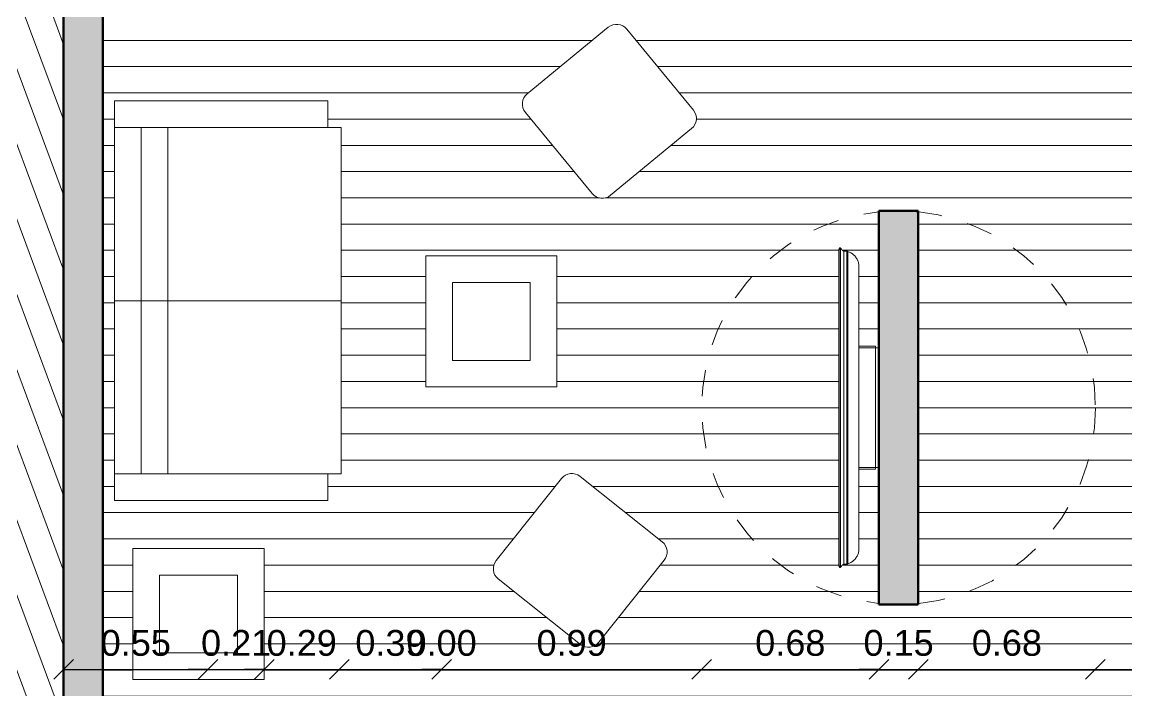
# Model space of a CAD drawing. Header units: metres. Extents: x 11 to 152, y 1 to 34.
# Drawn here: x 34.467 to 38.676, y 16.039 to 18.588 of the extents above; entities that cross this region are included whole.
import ezdxf

# ---------------------------------------------------------------- set-up
doc = ezdxf.new("R2010")
doc.units = ezdxf.units.M
doc.linetypes.add('Hidden', pattern=[0.0045, 0.0025, -0.002])
for name, color, linetype, lineweight in [('A-ANNO-DIMS', 211, 'Continuous', 9), ('A-DETL-HDLN', 90, 'Hidden', 9), ('A-DETL-THIN', 151, 'Continuous', 9), ('A-FLOR-PATT', 8, 'Continuous', 9), ('A-WALL-1', 113, 'Continuous', 50), ('A-WALL-PATT-1', 111, 'Continuous', 9), ('G-IMPT', 8, 'Continuous', 9), ('I-FURN', 30, 'Continuous', 9), ('Q-SPCQ', 91, 'Continuous', 9)]:
    doc.layers.add(name, color=color, linetype=linetype, lineweight=lineweight)
doc.styles.add('Arial_1', font='Arial.ttf', dxfattribs={"height": 0.098353})
doc.dimstyles.new('Cota_1_25', dxfattribs={"dimscale": 0.3048, "dimtxt": 0.1, "dimasz": 0.246063, "dimexe": 0, "dimexo": 0.0625, "dimgap": 0.164042, "dimtad": 1, "dimrnd": 0.01, "dimzin": 0, "dimdsep": 46, "dimtxsty": 'Arial_1', "dimblk1": 'OBLIQUE', "dimblk2": 'OBLIQUE', "dimsah": 1, "dimcen": 0.09, "dimazin": 0, "dimtfac": 1, "dimtdec": 4, "dimtix": 1, "dimtmove": 0, "dimatfit": 3, "dimfxl": 0, "dimfxlon": 1, "dimtvp": 1, "dimtolj": 1, "dimtzin": 0, "dimarcsym": 2})

# ---------------------------------------------------------------- blocks, each defined once
blk = doc.blocks.new('Couch02 - 12ZCOU02_dwg-732663-1 Piso')
at = {"layer": 'G-IMPT'}
for p, q in [((0, 0.6604), (0, 0.762)), ((0, 0.762), (0.8128, 0.762)), ((0, 0.762), (0, 0.6604)), ((0, 0.762), (0.8128, 0.762)), ((0.8128, 0.6604), (0.8128, 0.762)), ((0.8128, 0.762), (0.8128, 0.6604)), ((0, 0), (0, 0.6604)), ((0, 0.6604), (0.1016, 0.6604)), ((0, 0.6604), (0, -0.6604)), ((0.1016, 0.6604), (0, 0.6604)), ((0.1016, 0), (0.1016, 0.6604)), ((0.1016, 0), (0.1016, 0.6604)), ((0.1016, 0.6604), (0.1577, 0.6604)), ((0.1016, 0.6604), (0.1577, 0.6604)), ((0.1577, 0.6604), (0.8128, 0.6604)), ((0.8128, 0.6604), (0.1577, 0.6604)), ((0.2032, 0), (0.2032, 0.6604)), ((0.2032, 0), (0.2032, 0.6604)), ((0.8128, 0.6604), (0.8636, 0.6604)), ((0.8128, 0.6604), (0.8636, 0.6604)), ((0.8636, 0), (0.8636, 0.6604)), ((0.8636, 0), (0.8636, 0.6604)), ((0, -0.6604), (0, 0)), ((0, 0), (0.1016, 0)), ((0.1016, -0.6604), (0.1016, 0)), ((0.1016, -0.6604), (0.1016, 0)), ((0.1016, 0), (0.2032, 0)), ((0.2032, -0.6604), (0.2032, 0)), ((0.8636, 0), (0.8636, -0.6604)), ((0.2032, 0), (0.2032, -0.6604)), ((0.2032, 0), (0.8636, 0)), ((0.8636, 0), (0.8636, -0.6604)), ((0, -0.6604), (0, -0.762)), ((0, -0.6604), (0.1016, -0.6604)), ((0, -0.6604), (0, -0.762)), ((0, -0.6604), (0.1016, -0.6604)), ((0.1016, -0.6604), (0.1577, -0.6604)), ((0.1016, -0.6604), (0.1577, -0.6604)), ((0.8128, -0.6604), (0.1577, -0.6604)), ((0.8128, -0.6604), (0.1577, -0.6604)), ((0.8128, -0.6604), (0.8128, -0.762)), ((0.8128, -0.6604), (0.8636, -0.6604)), ((0.8128, -0.6604), (0.8128, -0.762)), ((0.8128, -0.6604), (0.8636, -0.6604)), ((0.8128, -0.762), (0, -0.762)), ((0, -0.762), (0.8128, -0.762))]:
    blk.add_line(p, q, dxfattribs=at)
blk = doc.blocks.new('Couch02 - Couch02-733008-1 Piso')
blk.add_blockref('Couch02 - 12ZCOU02_dwg-732663-1 Piso', (0, 0))
blk = doc.blocks.new('Table-Coffee - 24_ x 24_ x 24_-1217726-1 Piso')
at = {"layer": 'I-FURN'}
for p, q in [((0.2683, 0.3452), (-0.2317, 0.3452)), ((-0.2317, 0.3452), (-0.2317, -0.1548)), ((0.2683, -0.1548), (0.2683, 0.3452)), ((-0.1301, -0.0532), (-0.1301, 0.2436)), ((-0.1301, 0.2436), (0.1667, 0.2436)), ((0.1667, 0.2436), (0.1667, -0.0532)), ((0.1667, -0.0532), (-0.1301, -0.0532)), ((-0.2317, -0.1548), (0.2683, -0.1548))]:
    blk.add_line(p, q, dxfattribs=at)
blk = doc.blocks.new('TV_LCD_Wall-Mount_Reed - 51In Diagnol-1394871-1 Piso')
at = {"layer": 'Q-SPCQ'}
for p, q in [((-0.6096, 0.221), (-0.6096, 0.2231)), ((0.6096, 0.2231), (-0.6096, 0.2231)), ((0.6096, 0.221), (-0.6096, 0.221)), ((0.602, 0.2274), (-0.602, 0.2274)), ((0.6096, 0.221), (0.6096, 0.2231)), ((-0.5965, 0.1976), (-0.5965, 0.208)), ((0.5965, 0.208), (-0.5965, 0.208)), ((0.5965, 0.1976), (-0.5965, 0.1976)), ((0.595, 0.1938), (-0.595, 0.1938)), ((0.5965, 0.1976), (0.5965, 0.208)), ((-0.5373, 0.1511), (-0.2349, 0.1511)), ((-0.5373, 0.1511), (0.5373, 0.1511)), ((-0.5334, 0.1512), (0.5334, 0.1512)), ((-0.2349, 0.1067), (-0.2349, 0.1512)), ((-0.2286, 0.1512), (-0.2286, 0.1067)), ((0.2286, 0.1067), (0.2286, 0.1512)), ((0.235, 0.1512), (0.235, 0.1067)), ((0.235, 0.1511), (0.5373, 0.1511)), ((-0.2349, 0.0877), (-0.2349, 0.1067)), ((-0.2349, 0.0877), (-0.2286, 0.0877)), ((-0.2286, 0.0877), (-0.2349, 0.0877)), ((-0.2286, 0.1067), (-0.2286, 0.0972)), ((-0.2286, 0.0894), (-0.2286, 0.0972)), ((-0.2286, 0.075), (-0.2286, 0.0877)), ((-0.2286, 0.0877), (0.2286, 0.0877)), ((0.2286, 0.0972), (0.2286, 0.1067)), ((0.2286, 0.0972), (0.2286, 0.0894)), ((0.2286, 0.0877), (0.235, 0.0877)), ((0.2286, 0.0877), (0.235, 0.0877)), ((0.2286, 0.0877), (0.2286, 0.075)), ((0.235, 0.1067), (0.235, 0.0877))]:
    blk.add_line(p, q, dxfattribs=at)
for points, knots in [([(-0.6096, 0.2231), (-0.6092, 0.2237), (-0.6084, 0.2246), (-0.6073, 0.2255), (-0.606, 0.2263), (-0.6043, 0.2271), (-0.6028, 0.2273), (-0.602, 0.2274)], [0, 0, 0, 0, 0.25, 0.375, 0.5, 0.75, 1, 1, 1, 1]), ([(0.6096, 0.2231), (0.6092, 0.2237), (0.6084, 0.2246), (0.6073, 0.2255), (0.606, 0.2263), (0.6043, 0.2271), (0.6028, 0.2273), (0.602, 0.2274)], [0, 0, 0, 0, 0.25, 0.375, 0.5, 0.75, 1, 1, 1, 1]), ([(-0.5334, 0.1512), (-0.5379, 0.1509), (-0.5469, 0.1513), (-0.5578, 0.1544), (-0.5659, 0.1582), (-0.5717, 0.1617), (-0.577, 0.1658), (-0.5834, 0.1721), (-0.5901, 0.1812), (-0.5937, 0.1895), (-0.595, 0.1938)], [0, 0, 0, 0, 0.166667, 0.333333, 0.416667, 0.5, 0.583333, 0.666667, 0.833333, 1, 1, 1, 1]), ([(0.5334, 0.1512), (0.538, 0.1509), (0.5469, 0.1513), (0.5578, 0.1544), (0.5659, 0.1582), (0.5717, 0.1617), (0.577, 0.1658), (0.5834, 0.1721), (0.5901, 0.1812), (0.5936, 0.1895), (0.595, 0.1938)], [0, 0, 0, 0, 0.166667, 0.333333, 0.416667, 0.5, 0.583333, 0.666667, 0.833333, 1, 1, 1, 1])]:
    blk.add_open_spline(points, degree=3, knots=knots, dxfattribs=at)
for points in [[(-0.5965, 0.208), (-0.5974, 0.2099), (-0.5996, 0.2135), (-0.6041, 0.218), (-0.6077, 0.2202), (-0.6096, 0.221)], [(0.5965, 0.208), (0.5974, 0.2099), (0.5996, 0.2135), (0.6041, 0.218), (0.6077, 0.2202), (0.6096, 0.221)], [(-0.595, 0.1938), (-0.5953, 0.1942), (-0.5958, 0.1949), (-0.5963, 0.1962), (-0.5965, 0.1971), (-0.5965, 0.1976)], [(0.595, 0.1938), (0.5953, 0.1942), (0.5958, 0.1949), (0.5963, 0.1962), (0.5965, 0.1971), (0.5965, 0.1976)], [(-0.5334, 0.1512), (-0.538, 0.1509), (-0.5424, 0.1511), (-0.5468, 0.1518)], [(0.5468, 0.1518), (0.5424, 0.1511), (0.5379, 0.1509), (0.5334, 0.1512)]]:
    blk.add_open_spline(points, degree=3, dxfattribs=at)
blk = doc.blocks.new('mesa36 - mesa001-1639716-1 Piso')
at = {"layer": 'I-FURN'}
h = blk.add_hatch(dxfattribs=at)
h.set_pattern_fill('FP_26', color=256, style=0, pattern_type=2)
h.set_pattern_definition([(226.11, (-6.905, 15.092), (0.0540504, -0.0519957), [])])
h.paths.add_polyline_path([(0.3209, -1.014), (0.5731, -1.2566), (0.8502, -0.9686), (0.598, -0.726), (0.4946, -0.8334)], flags=0)
for p, q in [((0.8502, -0.9686), (0.598, -0.726)), ((0.5731, -1.2566), (0.8502, -0.9686))]:
    blk.add_line(p, q, dxfattribs=at)
blk = doc.blocks.new('_Oblique')
at = {"color": 0, "linetype": 'ByBlock', "lineweight": -2}
blk.add_line((-0.5, -0.5), (0.5, 0.5), dxfattribs=at)
blk = doc.blocks.new('DIMBLOCK54-1 Piso')
at = {"layer": 'A-ANNO-DIMS', "color": 0, "lineweight": -2, "transparency": 16777216}
blk.add_line((34.6251, 16.1207), (35.1751, 16.1207), dxfattribs=at)
at = {"layer": 'Defpoints', "color": 0, "transparency": 16777216}
for p in [(34.6251, 16.1207), (35.1751, 16.1207), (35.1751, 16.1207)]:
    blk.add_point(p, dxfattribs=at)
at = {"layer": 'A-ANNO-DIMS', "color": 0, "lineweight": -2, "transparency": 16777216, "xscale": 0.075, "yscale": 0.075, "zscale": 0.075, "rotation": 180}
blk.add_blockref('_Oblique', (34.6251, 16.1207), dxfattribs=at)
at = {"layer": 'A-ANNO-DIMS', "color": 0, "lineweight": -2, "transparency": 16777216, "xscale": 0.075, "yscale": 0.075, "zscale": 0.075}
blk.add_blockref('_Oblique', (35.1751, 16.1207), dxfattribs=at)
at = {"layer": 'A-ANNO-DIMS', "color": 0, "transparency": 16777216, "insert": (34.9001, 16.2209), "char_height": 0.09835, "attachment_point": 5, "style": 'Arial_1'}
blk.add_mtext('\\A1;0.55', dxfattribs=at)
blk = doc.blocks.new('DIMBLOCK55-1 Piso')
at = {"layer": 'A-ANNO-DIMS', "color": 0, "lineweight": -2, "transparency": 16777216}
for p, q in [((35.1751, 16.1207), (35.1001, 16.1207)), ((35.1751, 16.1207), (35.3894, 16.1207)), ((35.3894, 16.1207), (35.4644, 16.1207))]:
    blk.add_line(p, q, dxfattribs=at)
at = {"layer": 'Defpoints', "color": 0, "transparency": 16777216}
for p in [(35.1751, 16.1207), (35.3894, 16.1207), (35.3894, 16.1207)]:
    blk.add_point(p, dxfattribs=at)
at = {"layer": 'A-ANNO-DIMS', "color": 0, "lineweight": -2, "transparency": 16777216, "xscale": 0.075, "yscale": 0.075, "zscale": 0.075}
blk.add_blockref('_Oblique', (35.1751, 16.1207), dxfattribs=at)
at = {"layer": 'A-ANNO-DIMS', "color": 0, "lineweight": -2, "transparency": 16777216, "xscale": 0.075, "yscale": 0.075, "zscale": 0.075, "rotation": 180}
blk.add_blockref('_Oblique', (35.3894, 16.1207), dxfattribs=at)
at = {"layer": 'A-ANNO-DIMS', "color": 0, "transparency": 16777216, "insert": (35.2822, 16.2209), "char_height": 0.09835, "attachment_point": 5, "style": 'Arial_1'}
blk.add_mtext('\\A1;0.21', dxfattribs=at)
blk = doc.blocks.new('DIMBLOCK56-1 Piso')
at = {"layer": 'A-ANNO-DIMS', "color": 0, "lineweight": -2, "transparency": 16777216}
for p, q in [((35.3894, 16.1207), (35.3144, 16.1207)), ((35.3894, 16.1207), (35.6751, 16.1207)), ((35.6751, 16.1207), (35.7501, 16.1207))]:
    blk.add_line(p, q, dxfattribs=at)
at = {"layer": 'Defpoints', "color": 0, "transparency": 16777216}
for p in [(35.3894, 16.1207), (35.6751, 16.1207), (35.6751, 16.1207)]:
    blk.add_point(p, dxfattribs=at)
at = {"layer": 'A-ANNO-DIMS', "color": 0, "lineweight": -2, "transparency": 16777216, "xscale": 0.075, "yscale": 0.075, "zscale": 0.075}
blk.add_blockref('_Oblique', (35.3894, 16.1207), dxfattribs=at)
at = {"layer": 'A-ANNO-DIMS', "color": 0, "lineweight": -2, "transparency": 16777216, "xscale": 0.075, "yscale": 0.075, "zscale": 0.075, "rotation": 180}
blk.add_blockref('_Oblique', (35.6751, 16.1207), dxfattribs=at)
at = {"layer": 'A-ANNO-DIMS', "color": 0, "transparency": 16777216, "insert": (35.5322, 16.2209), "char_height": 0.09835, "attachment_point": 5, "style": 'Arial_1'}
blk.add_mtext('\\A1;0.29', dxfattribs=at)
blk = doc.blocks.new('DIMBLOCK57-1 Piso')
at = {"layer": 'A-ANNO-DIMS', "color": 0, "lineweight": -2, "transparency": 16777216}
blk.add_line((35.6751, 16.1207), (36.0651, 16.1207), dxfattribs=at)
at = {"layer": 'Defpoints', "color": 0, "transparency": 16777216}
for p in [(35.6751, 16.1207), (36.0651, 16.1207), (36.0651, 16.1207)]:
    blk.add_point(p, dxfattribs=at)
at = {"layer": 'A-ANNO-DIMS', "color": 0, "lineweight": -2, "transparency": 16777216, "xscale": 0.075, "yscale": 0.075, "zscale": 0.075, "rotation": 180}
blk.add_blockref('_Oblique', (35.6751, 16.1207), dxfattribs=at)
at = {"layer": 'A-ANNO-DIMS', "color": 0, "lineweight": -2, "transparency": 16777216, "xscale": 0.075, "yscale": 0.075, "zscale": 0.075}
blk.add_blockref('_Oblique', (36.0651, 16.1207), dxfattribs=at)
at = {"layer": 'A-ANNO-DIMS', "color": 0, "transparency": 16777216, "insert": (35.8701, 16.2209), "char_height": 0.09835, "attachment_point": 5, "style": 'Arial_1'}
blk.add_mtext('\\A1;0.39', dxfattribs=at)
blk = doc.blocks.new('DIMBLOCK58-1 Piso')
at = {"layer": 'A-ANNO-DIMS', "color": 0, "lineweight": -2, "transparency": 16777216}
for q in [(35.9901, 16.1207), (36.1401, 16.1207)]:
    blk.add_line((36.0651, 16.1207), q, dxfattribs=at)
at = {"layer": 'Defpoints', "color": 0, "transparency": 16777216}
blk.add_point((36.0651, 16.1207), dxfattribs=at)
blk.add_point((36.0651, 16.1207), dxfattribs=at)
blk.add_point((36.0651, 16.1207), dxfattribs=at)
at = {"layer": 'A-ANNO-DIMS', "color": 0, "lineweight": -2, "transparency": 16777216, "xscale": 0.075, "yscale": 0.075, "zscale": 0.075}
blk.add_blockref('_Oblique', (36.0651, 16.1207), dxfattribs=at)
at = {"layer": 'A-ANNO-DIMS', "color": 0, "lineweight": -2, "transparency": 16777216, "xscale": 0.075, "yscale": 0.075, "zscale": 0.075, "rotation": 180}
blk.add_blockref('_Oblique', (36.0651, 16.1207), dxfattribs=at)
at = {"layer": 'A-ANNO-DIMS', "color": 0, "transparency": 16777216, "insert": (36.0651, 16.2209), "char_height": 0.09835, "attachment_point": 5, "style": 'Arial_1'}
blk.add_mtext('\\A1;0.00', dxfattribs=at)
blk = doc.blocks.new('DIMBLOCK59-1 Piso')
at = {"layer": 'A-ANNO-DIMS', "color": 0, "lineweight": -2, "transparency": 16777216}
blk.add_line((36.0651, 16.1207), (37.0559, 16.1207), dxfattribs=at)
at = {"layer": 'Defpoints', "color": 0, "transparency": 16777216}
for p in [(36.0651, 16.1207), (37.0559, 16.1207), (37.0559, 16.1207)]:
    blk.add_point(p, dxfattribs=at)
at = {"layer": 'A-ANNO-DIMS', "color": 0, "lineweight": -2, "transparency": 16777216, "xscale": 0.075, "yscale": 0.075, "zscale": 0.075, "rotation": 180}
blk.add_blockref('_Oblique', (36.0651, 16.1207), dxfattribs=at)
at = {"layer": 'A-ANNO-DIMS', "color": 0, "lineweight": -2, "transparency": 16777216, "xscale": 0.075, "yscale": 0.075, "zscale": 0.075}
blk.add_blockref('_Oblique', (37.0559, 16.1207), dxfattribs=at)
at = {"layer": 'A-ANNO-DIMS', "color": 0, "transparency": 16777216, "insert": (36.5605, 16.2209), "char_height": 0.09835, "attachment_point": 5, "style": 'Arial_1'}
blk.add_mtext('\\A1;0.99', dxfattribs=at)
blk = doc.blocks.new('DIMBLOCK60-1 Piso')
at = {"layer": 'A-ANNO-DIMS', "color": 0, "lineweight": -2, "transparency": 16777216}
blk.add_line((38.5559, 16.1207), (40.775, 16.1207), dxfattribs=at)
at = {"layer": 'Defpoints', "color": 0, "transparency": 16777216}
for p in [(38.5559, 16.1207), (40.775, 16.1207), (40.775, 16.1207)]:
    blk.add_point(p, dxfattribs=at)
at = {"layer": 'A-ANNO-DIMS', "color": 0, "lineweight": -2, "transparency": 16777216, "xscale": 0.075, "yscale": 0.075, "zscale": 0.075, "rotation": 180}
blk.add_blockref('_Oblique', (38.5559, 16.1207), dxfattribs=at)
at = {"layer": 'A-ANNO-DIMS', "color": 0, "lineweight": -2, "transparency": 16777216, "xscale": 0.075, "yscale": 0.075, "zscale": 0.075}
blk.add_blockref('_Oblique', (40.775, 16.1207), dxfattribs=at)
at = {"layer": 'A-ANNO-DIMS', "color": 0, "transparency": 16777216, "insert": (39.6655, 16.2201), "char_height": 0.09835, "attachment_point": 5, "style": 'Arial_1'}
blk.add_mtext('\\A1;2.22', dxfattribs=at)
blk = doc.blocks.new('DIMBLOCK184-1 Piso')
at = {"layer": 'A-ANNO-DIMS', "color": 0, "lineweight": -2, "transparency": 16777216}
blk.add_line((37.0559, 16.1207), (37.7309, 16.1207), dxfattribs=at)
at = {"layer": 'Defpoints', "color": 0, "transparency": 16777216}
for p in [(37.0559, 16.1207), (37.7309, 16.1207), (37.7309, 16.1207)]:
    blk.add_point(p, dxfattribs=at)
at = {"layer": 'A-ANNO-DIMS', "color": 0, "lineweight": -2, "transparency": 16777216, "xscale": 0.075, "yscale": 0.075, "zscale": 0.075, "rotation": 180}
blk.add_blockref('_Oblique', (37.0559, 16.1207), dxfattribs=at)
at = {"layer": 'A-ANNO-DIMS', "color": 0, "lineweight": -2, "transparency": 16777216, "xscale": 0.075, "yscale": 0.075, "zscale": 0.075}
blk.add_blockref('_Oblique', (37.7309, 16.1207), dxfattribs=at)
at = {"layer": 'A-ANNO-DIMS', "color": 0, "transparency": 16777216, "insert": (37.3934, 16.2209), "char_height": 0.09835, "attachment_point": 5, "style": 'Arial_1'}
blk.add_mtext('\\A1;0.68', dxfattribs=at)
blk = doc.blocks.new('DIMBLOCK185-1 Piso')
at = {"layer": 'A-ANNO-DIMS', "color": 0, "lineweight": -2, "transparency": 16777216}
for p, q in [((37.7309, 16.1207), (37.6559, 16.1207)), ((37.7309, 16.1207), (37.8809, 16.1207)), ((37.8809, 16.1207), (37.9559, 16.1207))]:
    blk.add_line(p, q, dxfattribs=at)
at = {"layer": 'Defpoints', "color": 0, "transparency": 16777216}
for p in [(37.7309, 16.1207), (37.8809, 16.1207), (37.8809, 16.1207)]:
    blk.add_point(p, dxfattribs=at)
at = {"layer": 'A-ANNO-DIMS', "color": 0, "lineweight": -2, "transparency": 16777216, "xscale": 0.075, "yscale": 0.075, "zscale": 0.075}
blk.add_blockref('_Oblique', (37.7309, 16.1207), dxfattribs=at)
at = {"layer": 'A-ANNO-DIMS', "color": 0, "lineweight": -2, "transparency": 16777216, "xscale": 0.075, "yscale": 0.075, "zscale": 0.075, "rotation": 180}
blk.add_blockref('_Oblique', (37.8809, 16.1207), dxfattribs=at)
at = {"layer": 'A-ANNO-DIMS', "color": 0, "transparency": 16777216, "insert": (37.8059, 16.2209), "char_height": 0.09835, "attachment_point": 5, "style": 'Arial_1'}
blk.add_mtext('\\A1;0.15', dxfattribs=at)
blk = doc.blocks.new('DIMBLOCK186-1 Piso')
at = {"layer": 'A-ANNO-DIMS', "color": 0, "lineweight": -2, "transparency": 16777216}
blk.add_line((37.8809, 16.1207), (38.5559, 16.1207), dxfattribs=at)
at = {"layer": 'Defpoints', "color": 0, "transparency": 16777216}
for p in [(37.8809, 16.1207), (38.5559, 16.1207), (38.5559, 16.1207)]:
    blk.add_point(p, dxfattribs=at)
at = {"layer": 'A-ANNO-DIMS', "color": 0, "lineweight": -2, "transparency": 16777216, "xscale": 0.075, "yscale": 0.075, "zscale": 0.075, "rotation": 180}
blk.add_blockref('_Oblique', (37.8809, 16.1207), dxfattribs=at)
at = {"layer": 'A-ANNO-DIMS', "color": 0, "lineweight": -2, "transparency": 16777216, "xscale": 0.075, "yscale": 0.075, "zscale": 0.075}
blk.add_blockref('_Oblique', (38.5559, 16.1207), dxfattribs=at)
at = {"layer": 'A-ANNO-DIMS', "color": 0, "transparency": 16777216, "insert": (38.2184, 16.2209), "char_height": 0.09835, "attachment_point": 5, "style": 'Arial_1'}
blk.add_mtext('\\A1;0.68', dxfattribs=at)

msp = doc.modelspace()

# ---------------------------------------------------------------- hatches: boundary and pattern name
at = {"layer": 'A-FLOR-PATT'}
h = msp.add_hatch(dxfattribs=at)
h.set_pattern_fill('FP_25', color=256, style=0, pattern_type=2)
h.set_pattern_definition([(110.423, (23.491, 7.711), (-0.0937142, -0.03489483), [])])
h.paths.add_polyline_path([(22.1124, 14.6339), (27.5622, 20.2979), (33.1557, 14.9156), (34.6251, 15.4682), (34.6251, 23.22), (44.0702, 23.22), (44.0702, 24.62), (35.6751, 24.62), (35.6751, 24.6181), (35.1751, 24.6181), (35.1751, 25.1181), (35.125, 25.1181), (35.125, 24.6195), (34.625, 24.6195), (34.625, 24.9681), (32.0517, 24.9681), (32.0517, 25.0626), (31.9294, 25.0168), (30.6445, 28.4473), (29.8313, 28.0712), (29.7826, 27.8738), (29.6772, 28.1017), (29.63, 28.0836), (29.6007, 27.9646), (28.7874, 27.5884), (28.7874, 27.5898), (28.7841, 27.5869), (28.7876, 27.5882), (29.8838, 24.6442), (29.8795, 24.6426), (29.9022, 24.6426), (29.949, 24.6311), (29.9917, 24.6087), (30.0278, 24.5767), (30.0552, 24.537), (30.0723, 24.4919), (30.0781, 24.4441), (30.0723, 24.3962), (30.0552, 24.3511), (30.0278, 24.3115), (29.9917, 24.2795), (29.949, 24.2571), (29.9022, 24.2455), (29.854, 24.2455), (29.8072, 24.2571), (29.7645, 24.2795), (29.7284, 24.3115), (29.701, 24.3511), (29.6953, 24.3629), (27.9068, 23.697), (27.9621, 23.5493), (27.8216, 23.4967), (27.8774, 23.3477), (26.2021, 21.6066), (26.5623, 21.2599), (26.2157, 20.8996), (25.8554, 21.2463), (25.8207, 21.2103), (26.181, 20.8636), (25.8343, 20.5033), (25.7475, 20.5869), (21.0255, 15.6798), (22.1123, 14.634)], flags=0)
h.paths.add_polyline_path([(29.683, 24.4036), (29.6801, 24.427), (29.6809, 24.4106)], flags=0)
h.paths.add_polyline_path([(29.679, 24.4521), (29.6809, 24.4708), (29.6787, 24.4604)], flags=0)
h.paths.add_polyline_path([(29.687, 24.5001), (29.6953, 24.5223), (29.6889, 24.5092)], flags=0)
h.paths.add_polyline_path([(29.7063, 24.5448), (29.7205, 24.5653), (29.7108, 24.554)], flags=0)
h.paths.add_polyline_path([(29.7359, 24.5834), (29.7471, 24.5933), (29.7431, 24.5919)], flags=0)
h.paths.add_polyline_path([(26.7139, 26.8818), (26.6461, 27.0599), (26.6541, 27.0338), (26.7128, 26.8848)], flags=0)
h.paths.add_polyline_path([(26.6198, 27.1456), (26.5985, 27.2239), (26.6061, 27.19)], flags=0)
h.paths.add_polyline_path([(26.5806, 27.304), (26.5653, 27.3845), (26.5704, 27.3494), (26.5762, 27.3237)], flags=0)
h.paths.add_polyline_path([(26.5537, 27.4648), (26.5447, 27.5467), (26.547, 27.5111), (26.5534, 27.4671)], flags=0)
h.paths.add_polyline_path([(28.647, 27.5358), (28.6511, 27.5373), (28.6355, 27.5373)], flags=0)
h.paths.add_polyline_path([(28.6209, 27.5393), (28.5888, 27.5472), (28.6049, 27.5414)], flags=0)
h.paths.add_polyline_path([(28.5773, 27.5513), (28.5442, 27.5687), (28.5649, 27.5558)], flags=0)
h.paths.add_polyline_path([(28.5374, 27.5729), (28.5032, 27.6033), (28.4749, 27.6454), (28.4586, 27.6887), (28.453, 27.7366), (28.459, 27.7844), (28.4763, 27.8295), (28.5039, 27.8691), (28.5429, 27.9024), (28.5832, 27.9232), (28.5817, 27.9228), (28.5383, 27.9), (28.5031, 27.8691), (28.4748, 27.8277), (28.4579, 27.7818), (28.4522, 27.7364), (28.4591, 27.6852), (28.4768, 27.6403), (28.4984, 27.6079), (28.5289, 27.5783)], flags=0)
h.paths.add_polyline_path([(28.8103, 27.6144), (28.8154, 27.6202), (28.8154, 27.6218)], flags=0)
h.paths.add_polyline_path([(26.5393, 27.6271), (26.5366, 27.7101), (26.5362, 27.6741), (26.5389, 27.6333)], flags=0)
h.paths.add_polyline_path([(28.8339, 27.6533), (28.8361, 27.6571), (28.8353, 27.6568)], flags=0)
h.paths.add_polyline_path([(28.8481, 27.6963), (28.8485, 27.6976), (28.8485, 27.6996)], flags=0)
h.paths.add_polyline_path([(26.5375, 27.79), (26.5408, 27.8697), (26.538, 27.8375), (26.5376, 27.8001)], flags=0)
h.paths.add_polyline_path([(26.5481, 27.9524), (26.5584, 28.0365), (26.5523, 28.0002), (26.5494, 27.9665)], flags=0)
h.paths.add_polyline_path([(26.5712, 28.1135), (26.5882, 28.1975), (26.5792, 28.1614), (26.5743, 28.1316)], flags=0)
h.paths.add_polyline_path([(26.6066, 28.2722), (26.6303, 28.3558), (26.6185, 28.32), (26.6103, 28.2872)], flags=0)
h.paths.add_polyline_path([(26.6541, 28.4276), (26.6846, 28.5105), (26.6698, 28.4751), (26.6559, 28.4331)], flags=0)
h.paths.add_polyline_path([(30.6356, 28.4711), (30.6103, 28.5387), (30.578, 28.6092), (30.6103, 28.5318)], flags=0)
h.paths.add_polyline_path([(26.7133, 28.5789), (26.7508, 28.6605), (26.7308, 28.6206), (26.7247, 28.6061)], flags=0)
h.paths.add_polyline_path([(30.7438, 28.607), (30.7387, 28.6205), (30.7379, 28.6201)], flags=0)
h.paths.add_polyline_path([(30.5678, 28.6316), (30.5424, 28.6872), (30.5048, 28.755), (30.5424, 28.6814)], flags=0)
h.paths.add_polyline_path([(26.7839, 28.7252), (26.824, 28.7979), (26.8028, 28.7619)], flags=0)
h.paths.add_polyline_path([(30.6731, 28.7598), (30.6663, 28.7744), (30.6654, 28.7739)], flags=0)
h.paths.add_polyline_path([(30.4927, 28.7768), (30.4631, 28.8301), (30.4205, 28.8946), (30.4851, 28.7891)], flags=0)
h.paths.add_polyline_path([(26.8655, 28.8655), (26.9169, 28.9431), (26.8914, 28.9076)], flags=0)
h.paths.add_polyline_path([(30.5913, 28.907), (30.5825, 28.9224), (30.5816, 28.9219)], flags=0)
h.paths.add_polyline_path([(30.4066, 28.9158), (30.3731, 28.9665), (30.3258, 29.0273), (30.3731, 28.962)], flags=0)
h.paths.add_polyline_path([(26.7254, 28.9257), (26.7698, 28.9932), (26.736, 28.9438)], flags=0)
h.paths.add_polyline_path([(26.9576, 28.9991), (27.0159, 29.074), (26.9891, 29.0425)], flags=0)
h.paths.add_polyline_path([(30.4987, 29.0476), (30.4851, 29.0673), (30.487, 29.0631), (30.4984, 29.048)], flags=0)
h.paths.add_polyline_path([(30.3099, 29.0478), (30.2729, 29.0955), (30.2213, 29.1522), (30.3001, 29.0594)], flags=0)
h.paths.add_polyline_path([(26.8193, 29.0654), (26.8687, 29.1296), (26.8321, 29.0841)], flags=0)
h.paths.add_polyline_path([(27.0596, 29.1252), (27.1248, 29.1968), (27.0951, 29.1669), (27.0658, 29.1325)], flags=0)
h.paths.add_polyline_path([(30.2033, 29.172), (30.163, 29.2163), (30.1312, 29.2447), (30.1811, 29.1944)], flags=0)
h.paths.add_polyline_path([(30.3959, 29.181), (30.3731, 29.2084), (30.382, 29.1969)], flags=0)
h.paths.add_polyline_path([(26.9234, 29.1978), (26.9702, 29.2506), (26.9335, 29.2105)], flags=0)
h.paths.add_polyline_path([(27.1709, 29.2431), (27.2347, 29.3037), (27.2103, 29.2827), (27.1784, 29.2506)], flags=0)
h.paths.add_polyline_path([(30.0873, 29.2876), (30.0441, 29.3284), (30.009, 29.3553), (30.0539, 29.3165)], flags=0)
h.paths.add_polyline_path([(30.2835, 29.3065), (30.2684, 29.3231), (30.2258, 29.3632), (30.2729, 29.317)], flags=0)
h.paths.add_polyline_path([(27.037, 29.3222), (27.0954, 29.3786), (27.0546, 29.341)], flags=0)
h.paths.add_polyline_path([(27.291, 29.3521), (27.3696, 29.4153), (27.3341, 29.3893)], flags=0)
h.paths.add_polyline_path([(29.9628, 29.394), (29.9169, 29.431), (29.8732, 29.46), (29.9191, 29.4262)], flags=0)
h.paths.add_polyline_path([(30.1622, 29.4232), (30.1446, 29.4397), (30.1003, 29.4756), (30.1435, 29.439)], flags=0)
h.paths.add_polyline_path([(27.1595, 29.4377), (27.222, 29.4898), (27.1796, 29.4563)], flags=0)
h.paths.add_polyline_path([(27.419, 29.4516), (27.5039, 29.5098), (27.4658, 29.486)], flags=0)
h.paths.add_polyline_path([(29.8303, 29.4904), (29.7774, 29.5261), (29.7286, 29.5539), (29.7822, 29.5204)], flags=0)
h.paths.add_polyline_path([(30.0325, 29.5306), (30.0125, 29.5468), (29.9729, 29.5739), (30.0113, 29.546)], flags=0)
h.paths.add_polyline_path([(27.5542, 29.541), (27.6452, 29.5935), (27.6045, 29.5723)], flags=0)
h.paths.add_polyline_path([(27.2902, 29.5438), (27.3564, 29.5912), (27.313, 29.5618)], flags=0)
h.paths.add_polyline_path([(29.6906, 29.5763), (29.6296, 29.6105), (29.5759, 29.6362), (29.6407, 29.6024)], flags=0)
h.paths.add_polyline_path([(27.6958, 29.6198), (27.7926, 29.666), (27.7495, 29.6477), (27.7105, 29.6274)], flags=0)
h.paths.add_polyline_path([(29.8952, 29.628), (29.8727, 29.6436), (29.8414, 29.6614), (29.8714, 29.6428)], flags=0)
h.paths.add_polyline_path([(27.4284, 29.6399), (27.4981, 29.6824), (27.4538, 29.6571)], flags=0)
h.paths.add_polyline_path([(29.5447, 29.6512), (29.4934, 29.6758), (29.4255, 29.7021), (29.4934, 29.6731)], flags=0)
h.paths.add_polyline_path([(27.843, 29.6874), (27.9452, 29.7269), (27.8998, 29.7116), (27.8458, 29.6886)], flags=0)
h.paths.add_polyline_path([(29.3934, 29.7145), (29.3411, 29.7348), (29.2722, 29.7556), (29.3753, 29.7207)], flags=0)
h.paths.add_polyline_path([(29.751, 29.715), (29.726, 29.7297), (29.7028, 29.7402), (29.7246, 29.7288)], flags=0)
h.paths.add_polyline_path([(27.5735, 29.7255), (27.6461, 29.7628), (27.5983, 29.7397)], flags=0)
h.paths.add_polyline_path([(27.995, 29.7437), (28.102, 29.7757), (28.0493, 29.7619), (28.0038, 29.7466)], flags=0)
h.paths.add_polyline_path([(29.2376, 29.766), (29.1846, 29.782), (29.1153, 29.7971), (29.1846, 29.7795)], flags=0)
h.paths.add_polyline_path([(28.1509, 29.7881), (28.2507, 29.8103), (28.2131, 29.8038), (28.1652, 29.7917)], flags=0)
h.paths.add_polyline_path([(29.6007, 29.7911), (29.5733, 29.8045), (29.558, 29.8096), (29.5718, 29.8036)], flags=0)
h.paths.add_polyline_path([(27.7244, 29.8001), (27.7996, 29.832), (27.755, 29.8147)], flags=0)
h.paths.add_polyline_path([(29.0783, 29.8052), (29.025, 29.8169), (28.9558, 29.8265), (29.0725, 29.8063)], flags=0)
h.paths.add_polyline_path([(28.3097, 29.8204), (28.4247, 29.8363), (28.3741, 29.8315), (28.3293, 29.8238)], flags=0)
h.paths.add_polyline_path([(28.9163, 29.832), (28.8632, 29.8394), (28.8285, 29.8404), (28.8899, 29.8345)], flags=0)
h.paths.add_polyline_path([(28.4705, 29.8406), (28.5885, 29.8476), (28.5368, 29.8468), (28.4762, 29.8411)], flags=0)
h.paths.add_polyline_path([(28.7527, 29.8462), (28.7001, 29.8494), (28.6618, 29.8478), (28.7197, 29.8468)], flags=0)
h.paths.add_polyline_path([(29.4453, 29.8558), (29.4154, 29.8677), (29.3753, 29.8802), (29.4138, 29.8667)], flags=0)
h.paths.add_polyline_path([(27.8805, 29.8633), (27.9579, 29.8895), (27.8998, 29.8708)], flags=0)
h.paths.add_polyline_path([(29.2854, 29.9087), (29.253, 29.9189), (29.2066, 29.9299), (29.253, 29.9174)], flags=0)
h.paths.add_polyline_path([(28.0409, 29.9147), (28.12, 29.9352), (28.0763, 29.9255), (28.0547, 29.9189)], flags=0)
h.paths.add_polyline_path([(29.1221, 29.9497), (29.0877, 29.9578), (29.0419, 29.965), (29.0947, 29.9549)], flags=0)
h.paths.add_polyline_path([(28.2046, 29.9541), (28.2556, 29.9644), (28.2422, 29.9625), (28.2131, 29.956)], flags=0)
h.paths.add_polyline_path([(28.9562, 29.9784), (28.9197, 29.9841), (28.875, 29.9877), (28.9337, 29.981)], flags=0)
h.paths.add_polyline_path([(28.3708, 29.9812), (28.4446, 29.9893), (28.4105, 29.987), (28.3741, 29.9817)], flags=0)
h.paths.add_polyline_path([(28.7886, 29.9947), (28.7502, 29.9978), (28.7069, 29.9981), (28.7711, 29.9954)], flags=0)
h.paths.add_polyline_path([(28.5385, 29.9959), (28.606, 29.9986), (28.5802, 29.9988)], flags=0)
h = msp.add_hatch(dxfattribs=at)
h.set_pattern_fill('FP_12', color=256, style=0, pattern_type=2)
h.set_pattern_definition([(180, (18.21, 11.118), (-1e-17, -0.1), [])])
h.paths.add_polyline_path([(40.775, 15.4682), (40.775, 15.6182), (40.975, 15.6182), (40.975, 18.6182), (40.375, 18.6182), (40.375, 20.62), (39.575, 20.62), (39.575, 18.6182), (34.7751, 18.6182), (34.7754, 15.9681), (35.6751, 15.9681), (35.6751, 15.6182), (36.0651, 15.6182), (36.0651, 15.4682), (36.796, 15.4682), (36.796, 15.5316), (36.8341, 15.5316), (36.8341, 15.4682), (37.5651, 15.4682), (37.5651, 15.6182), (38.375, 15.6182), (38.375, 15.4682), (40.4738, 15.4682)], flags=0)
h.paths.add_polyline_path([(40.5158, 15.9502), (40.5026, 15.9519), (40.4904, 15.957), (40.4798, 15.965), (40.4718, 15.9756), (40.4667, 15.9878), (40.465, 16.001), (40.465, 16.3494), (40.4667, 16.3625), (40.4738, 16.3774), (40.4798, 16.3853), (40.4904, 16.3934), (40.5026, 16.3984), (40.5158, 16.4002), (40.8642, 16.4002), (40.8773, 16.3984), (40.8896, 16.3934), (40.9001, 16.3853), (40.9082, 16.3748), (40.9132, 16.3625), (40.915, 16.3494), (40.915, 16.001), (40.9132, 15.9878), (40.9082, 15.9756), (40.9001, 15.965), (40.8896, 15.957), (40.8773, 15.9519), (40.8642, 15.9502), (40.6422, 15.9502)], flags=0)
h.paths.add_polyline_path([(34.8894, 16.0818), (34.8894, 16.5818), (35.3894, 16.5818), (35.3894, 16.0818), (34.9245, 16.0818)], flags=0)
h.paths.add_polyline_path([(36.6304, 16.2054), (36.6173, 16.2056), (36.6048, 16.2092), (36.5936, 16.216), (36.2809, 16.4654), (36.2718, 16.4748), (36.2655, 16.4862), (36.2623, 16.4988), (36.2626, 16.5119), (36.2662, 16.5244), (36.2729, 16.5356), (36.5223, 16.8484), (36.5317, 16.8574), (36.5431, 16.8637), (36.5558, 16.8669), (36.5688, 16.8666), (36.5814, 16.863), (36.5936, 16.8555), (36.9053, 16.6069), (36.9144, 16.5975), (36.9207, 16.5861), (36.9238, 16.5734), (36.9236, 16.5604), (36.92, 16.5478), (36.9124, 16.5356), (36.6639, 16.2239), (36.6545, 16.2148), (36.643, 16.2085), (36.6314, 16.2056)], flags=0)
h.paths.add_polyline_path([(37.8809, 16.3682), (37.7309, 16.3682), (37.7309, 16.8896), (37.7176, 16.8896), (37.7165, 16.8832), (37.6547, 16.8832), (37.6541, 16.5714), (37.6505, 16.5584), (37.6442, 16.5466), (37.6353, 16.5364), (37.6245, 16.5285), (37.6084, 16.5217), (37.598, 16.5217), (37.5926, 16.5184), (37.5882, 16.514), (37.5849, 16.5086), (37.5828, 16.5086), (37.5799, 16.5119), (37.5785, 16.5161), (37.579, 17.7224), (37.5812, 17.7263), (37.5828, 17.7278), (37.5849, 17.7278), (37.5882, 17.7224), (37.5926, 17.718), (37.598, 17.7147), (37.611, 17.7139), (37.6121, 17.7132), (37.6245, 17.7078), (37.6353, 17.6999), (37.6447, 17.6887), (37.6505, 17.678), (37.6541, 17.665), (37.6547, 17.6516), (37.6547, 17.3531), (37.7176, 17.3531), (37.7182, 17.3468), (37.7309, 17.3468), (37.7309, 17.8682), (37.8809, 17.8682), (37.8809, 16.7252)], flags=0)
h.paths.add_polyline_path([(40.465, 16.4647), (39.015, 16.4647), (39.015, 17.8647), (40.915, 17.8647), (40.915, 16.4647), (40.4667, 16.4647)], flags=0)
h.paths.add_polyline_path([(35.055, 16.7638), (34.8194, 16.7638), (34.8194, 18.2878), (35.6322, 18.2878), (35.6322, 18.1862), (35.683, 18.1862), (35.683, 16.8654), (35.6322, 16.8654), (35.6322, 16.7638), (35.4049, 16.7638)], flags=0)
h.paths.add_polyline_path([(36.0344, 17.197), (36.0045, 17.197), (36.0045, 17.697), (36.5045, 17.697), (36.5045, 17.197), (36.2729, 17.197)], flags=0)
h.paths.add_polyline_path([(36.6719, 17.9167), (36.6592, 17.9196), (36.6455, 17.9278), (36.6381, 17.9347), (36.3822, 18.247), (36.376, 18.259), (36.3735, 18.2673), (36.3731, 18.2803), (36.3773, 18.2954), (36.3842, 18.3067), (36.3911, 18.3141), (36.7001, 18.568), (36.7112, 18.5749), (36.7237, 18.5787), (36.7386, 18.5787), (36.7495, 18.5762), (36.7632, 18.568), (36.7705, 18.5612), (37.0265, 18.2488), (37.0326, 18.2368), (37.0351, 18.2285), (37.0356, 18.2155), (37.0326, 18.2028), (37.0245, 18.1891), (37.0176, 18.1817), (36.7052, 17.9258), (36.6974, 17.9209), (36.6849, 17.9171)], flags=0)
h.paths.add_polyline_path([(40.7513, 17.9222), (40.5258, 17.9222), (40.5126, 17.9239), (40.4996, 17.9296), (40.4898, 17.937), (40.4818, 17.9476), (40.4767, 17.9598), (40.475, 17.973), (40.475, 18.3214), (40.4767, 18.3345), (40.4818, 18.3468), (40.4898, 18.3573), (40.5004, 18.3654), (40.5126, 18.3704), (40.5258, 18.3722), (40.8742, 18.3722), (40.8873, 18.3704), (40.8996, 18.3654), (40.9101, 18.3573), (40.9182, 18.3468), (40.9232, 18.3345), (40.925, 18.3214), (40.925, 17.973), (40.9232, 17.9598), (40.9182, 17.9476), (40.9101, 17.937), (40.8996, 17.929), (40.8873, 17.9239), (40.8742, 17.9222)], flags=0)
at = {"layer": 'A-WALL-PATT-1'}
for points in [[(34.7751, 15.6182), (34.7751, 19.1683), (34.6251, 19.1683), (34.6251, 15.6182)], [(37.8809, 16.3682), (37.8809, 17.8682), (37.7309, 17.8682), (37.7309, 16.3682)]]:
    msp.add_hatch(color=256, dxfattribs=at).paths.add_polyline_path(points, flags=0)

# ---------------------------------------------------------------- linework, layer by layer
at = {"layer": 'A-DETL-HDLN'}
msp.add_circle((37.8059, 17.1182), 0.75, dxfattribs=at)
at = {"layer": 'A-DETL-THIN'}
for p, q in [((36.7001, 18.568), (36.3911, 18.3141)), ((37.0245, 18.2521), (36.7705, 18.5612)), ((36.3842, 18.2437), (36.6381, 17.9347)), ((36.7085, 17.9278), (37.0176, 18.1817)), ((36.5223, 16.8484), (36.2729, 16.5356)), ((36.9053, 16.6069), (36.5926, 16.8563)), ((36.6639, 16.2239), (36.9132, 16.5367)), ((36.2809, 16.4654), (36.5936, 16.216))]:
    msp.add_line(p, q, dxfattribs=at)
for centre, start, end in [((36.7319, 18.5294), 39.4081, 129.4081), ((36.4228, 18.2755), 129.4081, 219.4081), ((36.9858, 18.2204), 309.4081, 39.4081), ((36.6768, 17.9664), 219.4081, 309.4081), ((36.5614, 16.8172), 51.4333, 141.4333), ((36.8741, 16.5678), 321.4333, 51.4333), ((36.312, 16.5044), 141.4333, 231.4333), ((36.6248, 16.2551), 231.4333, 321.4333)]:
    msp.add_arc(centre, 0.05, start, end, dxfattribs=at)
at = {"layer": 'A-WALL-1'}
for p, q in [((34.6251, 19.1683), (34.6251, 15.4682)), ((34.7751, 15.6182), (34.7751, 19.1683)), ((37.8809, 17.8682), (37.7309, 17.8682)), ((37.7309, 17.8682), (37.7309, 16.3682)), ((37.8809, 16.3682), (37.8809, 17.8682)), ((37.7309, 16.3682), (37.8809, 16.3682))]:
    msp.add_line(p, q, dxfattribs=at)

# ---------------------------------------------------------------- block references
at = {"layer": 'I-FURN'}
msp.add_blockref('Couch02 - Couch02-733008-1 Piso', (34.8194, 17.5258), dxfattribs=at)
for name, p, rotation in [('Table-Coffee - 24_ x 24_ x 24_-1217726-1 Piso', (36.2728, 17.5422), 180), ('Table-Coffee - 24_ x 24_ x 24_-1217726-1 Piso', (35.1576, 16.427), 180), ('mesa36 - mesa001-1639716-1 Piso', (34.6668, 14.6839), 133.890320631861)]:
    msp.add_blockref(name, p, dxfattribs=dict(at, rotation=rotation))
at = {"layer": 'Q-SPCQ', "rotation": 89.99999999999991}
msp.add_blockref('TV_LCD_Wall-Mount_Reed - 51In Diagnol-1394871-1 Piso', (37.8059, 17.1182), dxfattribs=at)

# ---------------------------------------------------------------- dimensions: what is measured, and where the dimension line sits
at = {"layer": 'A-ANNO-DIMS'}
for base, p1, p2, override, picture, middle in [((35.1751, 16.1207), (34.6251, 16.1207), (35.1751, 16.1207), {"dimpost": '<>', "dimfxl": 0.550015}, 'DIMBLOCK54-1 Piso', (34.9001, 16.2209)), ((35.3894, 16.1207), (35.1751, 16.1207), (35.3894, 16.1207), {"dimpost": '<>', "dimfxl": 0.214255}, 'DIMBLOCK55-1 Piso', (35.2822, 16.2209)), ((35.6751, 16.1207), (35.3894, 16.1207), (35.6751, 16.1207), {"dimpost": '<>', "dimfxl": 0.285745}, 'DIMBLOCK56-1 Piso', (35.5322, 16.2209)), ((36.0651, 16.1207), (35.6751, 16.1207), (36.0651, 16.1207), {"dimpost": '<>', "dimfxl": 0.389956}, 'DIMBLOCK57-1 Piso', (35.8701, 16.2209)), ((36.0650598466, 16.1206993123), (36.0650598466, 16.1206993123), (36.0650598466, 16.1206993123), {"dimpost": '<>', "dimfxl": 0}, 'DIMBLOCK58-1 Piso', (36.0650598466, 16.2209158471)), ((37.0559, 16.1207), (36.0651, 16.1207), (37.0559, 16.1207), {"dimpost": '<>', "dimfxl": 0.990886}, 'DIMBLOCK59-1 Piso', (36.5605, 16.2209)), ((37.7309459267, 16.1206993123), (37.0559459267, 16.1206993123), (37.7309459267, 16.1206993123), {"dimpost": '<>', "dimfxl": 0.675}, 'DIMBLOCK184-1 Piso', (37.3934459267, 16.2209158471)), ((37.8809, 16.1207), (37.7309, 16.1207), (37.8809, 16.1207), {"dimpost": '<>', "dimfxl": 0.15}, 'DIMBLOCK185-1 Piso', (37.8059, 16.2209)), ((38.5559459267, 16.1206993123), (37.8809459267, 16.1206993123), (38.5559459267, 16.1206993123), {"dimpost": '<>', "dimfxl": 0.675}, 'DIMBLOCK186-1 Piso', (38.2184459267, 16.2209158471)), ((40.775, 16.1207), (38.5559, 16.1207), (40.775, 16.1207), {"dimpost": '<>', "dimfxl": 2.21902}, 'DIMBLOCK60-1 Piso', (39.6655, 16.2201))]:
    dim = msp.add_linear_dim(base=base, p1=p1, p2=p2, dimstyle='Cota_1_25', override=override, dxfattribs=at)
    dim.commit()
    dim.dimension.update_dxf_attribs({"geometry": picture, "text_midpoint": middle})

doc.saveas('drawing.dxf')
